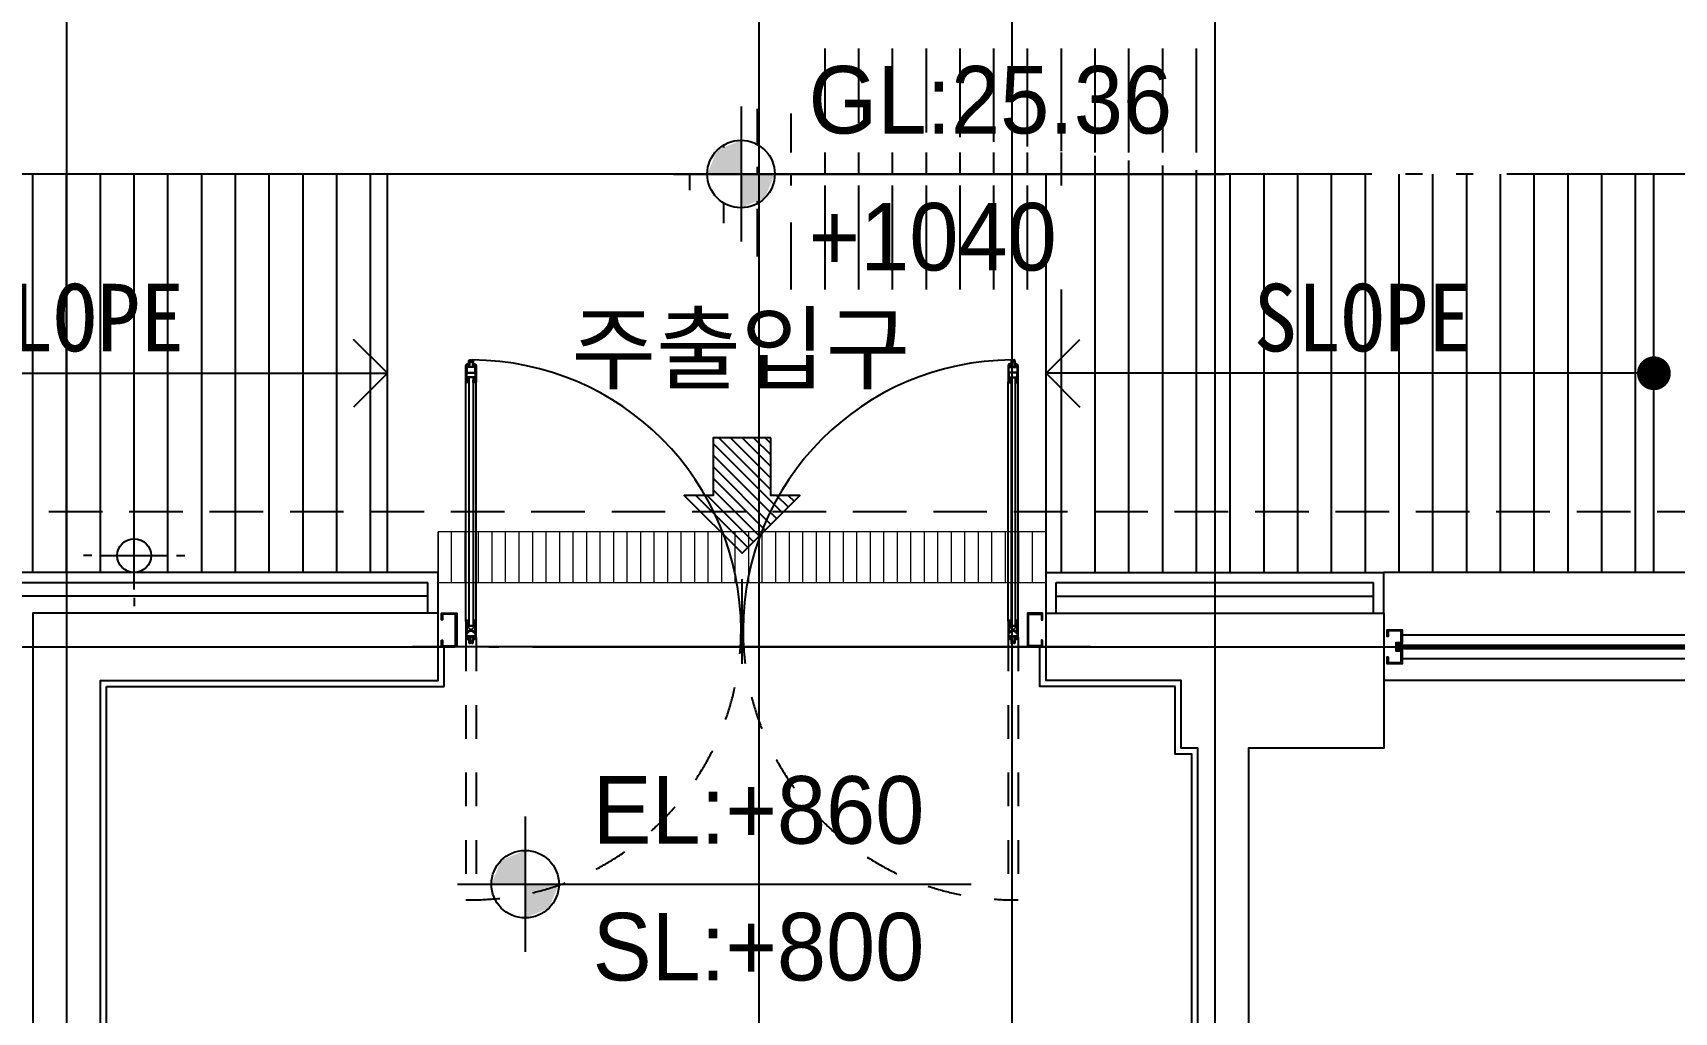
# Model space of a CAD drawing. Header units: millimetres. Extents: x 0 to 42050, y 0 to 29700.
# Drawn here: x 11935 to 16795, y 20172 to 23072 of the extents above; entities that cross this region are included whole.
import ezdxf
from ezdxf.enums import TextEntityAlignment as Align

# ---------------------------------------------------------------- set-up
doc = ezdxf.new("R2010")
doc.units = ezdxf.units.MM
doc.header["$LTSCALE"] = 100
for name, pattern in [('ACAD_ISO03W100', [30, 12, -18]), ('CEN', [52.3, 50, -1, 0.3, -1]), ('DIV', [44, 40, -1, 0.5, -1, 0.5, -1]), ('HID', [2, 1, -1]), ('HIDDEN', [2, 1, -1]), ('HIDDEN2', [4.7624999999999975, 3.174999999999999, -1.587499999999999])]:
    doc.linetypes.add(name, pattern=pattern)
for name, color, linetype in [('2SEC', 2, 'Continuous'), ('CEN', 1, 'CEN'), ('COL', 2, 'Continuous'), ('DOOR', 4, 'Continuous'), ('DOOR-S', 3, 'Continuous'), ('ELE-2', 8, 'Continuous'), ('FIX', 7, 'Continuous'), ('HAT', 8, 'Continuous'), ('HID', 6, 'HID'), ('LAND', 2, 'DIV'), ('ms_sb-건축한계선', 5, 'HIDDEN'), ('RXSBTXT', 6, 'Continuous'), ('RXSYMBOL', 7, 'Continuous'), ('SYMBOL', 7, 'Continuous'), ('TEXT', 3, 'Continuous'), ('WAL', 3, 'Continuous'), ('단열재', 8, 'Continuous'), ('마감선', 8, 'Continuous')]:
    doc.layers.add(name, color=color, linetype=linetype)
doc.layers.add('가는선', color=5, linetype='Continuous', lineweight=9)
doc.styles.add('SIM', font='')
doc.styles.add('굴림체', font='')
doc.styles.get('SIM').set_extended_font_data('Gulim')
doc.styles.get('굴림체').set_extended_font_data('GulimChe')

# ---------------------------------------------------------------- blocks, each defined once
blk = doc.blocks.new('ertkjelrky')
at = {"layer": 'LAND'}
blk.add_lwpolyline([(16999.99999999697, -3535.529723228887), (13464.46930579189, 0), (0, 0), (-8.4284693e-08, -15435.60727328993), (-7.19446689e-08, -16083.01040892489), (17000.00000006635, -16083.01040892489)], close=True, dxfattribs=at)
at = {"layer": 'ms_sb-건축한계선', "linetype": 'HIDDEN2', "ltscale": 0.5}
blk.add_lwpolyline([(16000.00000012969, -16083.01040892489), (16000.0000001227, -3949.743365992792), (13050.25224047131, -999.9964163801633), (-5.5879354e-09, -999.9999998938292)], dxfattribs=at)
blk = doc.blocks.new('arrow19')
at = {"color": 0}
for p, q in [((0.5000237576673483, 0.399845537226845), (0.5501128678894507, 0.4499346474488734)), ((0.0505227824952096, -0.2500118788332528), (0.6502910883333552, 0.3497564270048928)), ((0.1507010029394144, -0.2500118788332528), (0.7003801985554575, 0.2996673167828654)), ((0.5000237576673483, 0.2996673167828654), (0.6002019781112528, 0.399845537226845)), ((-2.0894e-12, -0.2003564408865712), (0.4503683197207387, 0.2500118788361829)), ((-2.0894e-12, -0.1001782204425906), (0.3501900992765339, 0.2500118788361829)), ((-2.0894e-12, 0.1001782204455207), (0.149833658388725, 0.2500118788361829)), ((-2.0894e-12, 1.4651e-12), (0.2500118788326294, 0.2500118788361829)), ((-2.0894e-12, 0.2003564408895013), (0.049655437944516, 0.2500118788361829)), ((0.2508792233833188, -0.2500118788332528), (0.7504693087772596, 0.2495782065608371)), ((0.3510574438272233, -0.2500118788332528), (0.8005584189993619, 0.1994890963388088)), ((0.4512356642714323, -0.2500118788332528), (0.8506475292214642, 0.1493999861167814)), ((0.5000237576673483, -0.3014020058813194), (0.900736639443571, 0.0993108758948292)), ((0.5000237576673483, -0.4015802263252989), (0.9508257496653687, 0.0492217656728009))]:
    blk.add_line(p, q, dxfattribs=at)
blk.add_lwpolyline([(-2.0894e-12, 0.2500118788361829), (-2.0894e-12, -0.2500118788332528), (0.5000237576673483, -0.2500118788332528), (0.5000237576673483, -0.5000237576679706), (1.000047515336781, 1.4651e-12), (0.5000237576673483, 0.5000237576709007), (0.5000237576673483, 0.2500118788361829)], close=True, dxfattribs=at)
blk = doc.blocks.new('RD')
for p, q in [((0, 1.25), (0, 1.5)), ((0, 1), (0, -1)), ((-1.25, 0), (-1.5, 0)), ((-1, 0), (1, 0)), ((1.25, 0), (1.5, 0)), ((0, -1.25), (0, -1.5))]:
    blk.add_line(p, q)
blk.add_circle((0, 0), 0.5)
blk = doc.blocks.new('*B69', base_point=(14032.22713556187, 22653.72741856992))
at = {"layer": 'RXSYMBOL'}
for p, q in [((14032.22713556187, 22853.72741856992), (14032.22713556187, 22453.72741856992)), ((13832.22713556187, 22653.72741856992), (15465.64923942339, 22653.72741856992))]:
    blk.add_line(p, q, dxfattribs=at)
blk.add_circle((14032.22713556187, 22653.72741856992), 100, dxfattribs=at)
for points in [[(14032.22713556187, 22653.72741856992), (14032.22713556187, 22753.72741856992), (13932.22713556187, 22653.72741856992), (13961.51645744322, 22724.43809668858)], [(14032.22713556187, 22653.72741856992), (14032.22713556187, 22553.72741856992), (14132.22713556187, 22653.72741856992), (14102.93781368052, 22583.01674045127)]]:
    blk.add_solid(points, dxfattribs=at)
at = {"layer": 'RXSBTXT', "color": 3, "style": 'SIM'}
for s, p in [('GL:25.36', (14232.22713556187, 22773.72741856992)), ('+1040', (14232.22713556187, 22368.13487529429))]:
    blk.add_text(s, height=200, dxfattribs=at).set_placement(p)
blk = doc.blocks.new('eksdua')
at = {"layer": '2SEC'}
blk.add_lwpolyline([(-6.24058885e-08, -12097.86325486663), (3.69545887e-08, 7164.794093894994), (-479.4469108366829, 7164.794093894994), (3.57613317e-08, 6930.076774890931)], dxfattribs=at)
blk = doc.blocks.new('*B71', base_point=(13392.9478482033, 20550.70538535166))
at = {"layer": 'RXSYMBOL'}
for p, q in [((13392.9478482033, 20750.70538535166), (13392.9478482033, 20350.70538535166)), ((13192.9478482033, 20550.70538535166), (14713.1875286294, 20550.70538535166))]:
    blk.add_line(p, q, dxfattribs=at)
blk.add_circle((13392.9478482033, 20550.70538535166), 100, dxfattribs=at)
for points in [[(13392.9478482033, 20550.70538535166), (13392.9478482033, 20650.70538535166), (13292.9478482033, 20550.70538535166), (13322.23717008464, 20621.41606347032)], [(13392.9478482033, 20550.70538535166), (13392.9478482033, 20450.70538535166), (13492.9478482033, 20550.70538535166), (13463.65852632195, 20479.99470723301)]]:
    blk.add_solid(points, dxfattribs=at)
at = {"layer": 'RXSBTXT', "color": 3, "style": 'SIM'}
for s, p in [('EL:+860', (13592.9478482033, 20670.70538535166)), ('SL:+800', (13592.9478482033, 20265.64546524514))]:
    blk.add_text(s, height=200, dxfattribs=at).set_placement(p)

msp = doc.modelspace()

# ---------------------------------------------------------------- hatches: boundary and pattern name
at = {"layer": 'HAT'}
h = msp.add_hatch(dxfattribs=at)
h.set_pattern_fill('LINE-V', color=256, scale=100, style=0)
h.set_pattern_definition([(90, (14180.82899974296, 21473.72741862895), (-100, 6.1e-15), [])])
h.paths.add_polyline_path([(14935.22713556268, 22653.72741856991), (14935.22713556268, 22063.72741861059), (16710.22713556268, 22063.72741861059, -0.4142135623730951), (16735.22713556268, 22088.7274186106), (16735.22713556268, 22653.72741856991)])
h.paths.add_polyline_path([(14935.22713556268, 22063.72741861059), (14935.22713556269, 21653.72843467181), (16735.22713556268, 21653.72892894), (16735.22713556268, 22038.72741861059, -0.4142135623730951), (16710.22713556268, 22063.72741861059)])
h.paths.add_polyline_path([(14935.22713556268, 21653.72843467182), (14935.22713556269, 21473.72741863777), (15935.22713556208, 21473.72741862986), (16735.22713556268, 21473.72741862895), (16735.22713556268, 21653.72892894001)])
edge = h.paths.add_edge_path()
edge.add_line((13832.22713556187, 22653.72741856992), (15465.64923942339, 22653.72741856992))
edge.add_line((14032.22713556187, 22853.72741856992), (14032.22713556187, 22453.72741856992))
edge.add_arc((14032.22713556187, 22653.72741856992), 100, 0, 360)
edge.add_line((14032.22713556187, 22653.72741856992), (14032.22713556187, 22753.72741856992))
edge.add_line((14032.22713556187, 22753.72741856992), (13961.51645744322, 22724.43809668858))
edge.add_line((13961.51645744322, 22724.43809668858), (13932.22713556187, 22653.72741856992))
edge.add_line((13932.22713556187, 22653.72741856992), (14032.22713556187, 22653.72741856992))
edge.add_line((14032.22713556187, 22653.72741856992), (14032.22713556187, 22553.72741856992))
edge.add_line((14032.22713556187, 22553.72741856992), (14102.93781368052, 22583.01674045127))
edge.add_line((14102.93781368052, 22583.01674045127), (14132.22713556187, 22653.72741856992))
edge.add_line((14132.22713556187, 22653.72741856992), (14032.22713556187, 22653.72741856992))
edge.add_line((14180.96215553524, 22717.66883002132), (15449.93685593471, 22717.66883002132))
edge.add_line((15449.93685593471, 22717.66883002132), (15449.93685593471, 23025.25871018111))
edge.add_line((15449.93685593471, 23025.25871018111), (14180.96215553524, 23025.25871018111))
edge.add_line((14180.96215553524, 23025.25871018111), (14180.96215553524, 22717.66883002132))
edge.add_line((14180.82899974296, 22311.67681936886), (15080.42953236613, 22311.67681936886))
edge.add_line((15080.42953236613, 22311.67681936886), (15080.42953236613, 22620.0656342823))
edge.add_line((15080.42953236613, 22620.0656342823), (14180.82899974296, 22620.0656342823))
edge.add_line((14180.82899974296, 22620.0656342823), (14180.82899974296, 22311.67681936886))
h.paths.add_polyline_path([(15481.37678698791, 22072.7034087943), (16264.62146783897, 22072.7034087943), (16264.62146783897, 22379.88425985813), (15481.37678698791, 22379.88425985813)], flags=24)
h = msp.add_hatch(dxfattribs=at)
h.set_pattern_fill('LINE-V', color=256, scale=100, style=0)
h.set_pattern_definition([(90, (11235.22713556161, 21473.72741865231), (-100, 6.1e-15), [])])
h.paths.add_polyline_path([(12985.22713556184, 22063.72741861059), (12985.22713556184, 22653.72741856991), (11335.22713556842, 22653.72741856991, -0.4142135623757163), (11235.22713556751, 22553.72741856992), (11235.22713556497, 22088.72741861867, -0.414213562466138), (11260.22713556483, 22063.72741861059)])
h.paths.add_polyline_path([(11260.22713556483, 22063.72741861059, -0.4142135623273834), (11235.2271355647, 22038.72741861463), (11235.22713556259, 21653.72741867608), (12985.22713556184, 21653.7278992146), (12985.22713556184, 22063.72741861059)])
h.paths.add_polyline_path([(12985.22713556184, 21473.7274186523), (12985.22713556184, 21653.7278992146), (11735.22713556247, 21653.7275559728), (11735.22713556148, 21473.7274186603), (11815.22713550451, 21473.7274186603), (12235.22713556212, 21473.72741865743, -0.4142135623710706), (12185.22713556246, 21523.72741865743, -1), (12285.22713556246, 21523.72741865743, -0.414213562375077), (12235.22713556212, 21473.72741865743)])
h.paths.add_polyline_path([(11235.22713556259, 21653.72741867607), (11235.22713556161, 21473.7274186603), (11735.22713556148, 21473.7274186603), (11735.22713556247, 21653.7275559728)])
h.paths.add_polyline_path([(11668.42493264776, 22072.7034087943), (12451.66961349883, 22072.7034087943), (12451.66961349883, 22379.88425985813), (11668.42493264776, 22379.88425985813)], flags=24)
at = {"layer": '가는선'}
h = msp.add_hatch(dxfattribs=at)
h.set_pattern_fill('LINE-V', color=256, scale=40, style=0)
h.set_pattern_definition([(90, (13135.22713556269, 21443.7274186436), (-40, 2.4e-15), [])])
h.paths.add_polyline_path([(14935.22713556268, 21593.72741863836), (13135.22713556269, 21593.72741863836), (13135.22713556269, 21443.7274186436), (14935.22713556268, 21443.7274186436)])

# ---------------------------------------------------------------- linework, layer by layer
for p, q in [((12985.22713556184, 21473.72741865128), (12985.22713556184, 22653.72741856991)), ((14935.22713556268, 21473.72741863778), (14935.22713556268, 22653.7274185564)), ((16735.22713556268, 21473.72741863778), (16735.22713556268, 22653.7274185564)), ((12985.22713556184, 22063.72741861059), (12885.22713556186, 22163.72741861059)), ((14935.22713556268, 22063.72741861059), (15035.22713556267, 22163.72741861059)), ((11235.22713556483, 22063.72741861059), (12985.22713556184, 22063.72741861059)), ((12985.22713556184, 22063.72741861059), (12885.22713556184, 21963.72741861059)), ((16735.22713556268, 22063.72741861059), (14935.22713556268, 22063.72741861059)), ((14935.22713556268, 22063.72741861059), (15035.22713556268, 21963.72741861059))]:
    msp.add_line(p, q)
at = {"const_width": 50}
msp.add_lwpolyline([(16760.22713556269, 22063.72741861059, -1), (16710.22713556268, 22063.72741861059, -1)], format="xyb", close=True, dxfattribs=at)
at = {"layer": 'CEN'}
for p, q in [((14035.227135562, 21203.72741856991), (14035.227135562, 21453.72741856991)), ((8185.230238410317, 21253.7274185699), (31357.58005879553, 21253.7274185699)), ((15067.231844101, 21253.7274185699), (13059.47468186485, 21253.7274185699))]:
    msp.add_line(p, q, dxfattribs=at)
for points in [[(12035.22713558156, 25118.52151257411), (12035.22713548004, 5302.530830478819)], [(12035.22713558179, 25118.52151257411), (12035.22713548028, 5302.530830478819)], [(14085.22713555455, 25118.5215124875), (14085.22713554879, 17073.52030245794)], [(15435.22713558203, 25118.52151257039), (15435.22713547981, 5302.530830476026)]]:
    msp.add_lwpolyline(points, dxfattribs=at)
at = {"layer": 'COL'}
for points in [[(12135.22713549378, 19353.72741865838), (13985.22713555013, 19353.72741865886), (13985.22713554896, 17753.72741865745), (13435.22713555036, 17753.72741865745), (13435.22713555036, 17553.72741865745), (14185.2271355492, 17553.72741865745), (14185.22713555083, 19553.72741865831), (12135.22713555315, 19553.72741866117), (12135.22713556177, 21153.72741865885), (13135.2271355606, 21153.7274186528), (13135.227135562, 21353.72741865186), (11935.2271355042, 21353.72741865978), (11935.22713548395, 17403.72741861554)], [(12135.22713547754, 16403.72741861449), (12135.22713547725, 16253.72741857037), (12735.22713547678, 16253.72741857037), (12735.22713546008, 12853.7274185699), (15335.22713551869, 12853.7274185699), (15335.22713553616, 16253.72741857037), (15385.22713553616, 16253.72741857037), (15385.22713556073, 20953.72741862549), (15335.22713556074, 20953.72741862555), (15335.22713556177, 21153.7274186365), (14935.2271355606, 21153.72741863929), (14935.227135562, 21353.72741863836), (15935.22713556223, 21353.72741863044), (15935.22713556177, 20953.72741862485), (15535.2271355606, 20953.72741862533), (15535.22713553057, 15153.72741855361)], [(15935.22713556258, 21153.72741856991), (15935.22713556235, 21153.72741856991)]]:
    msp.add_lwpolyline(points, dxfattribs=at)
at = {"layer": 'DEFPOINTS'}
for p, q in [((13245.227135562, 21315.22741856991), (13220.227135562, 21292.22741856991)), ((13220.227135562, 21315.22741856991), (13245.227135562, 21292.22741856991)), ((14850.227135562, 21315.22741856991), (14825.227135562, 21292.22741856991)), ((14825.227135562, 21315.22741856991), (14850.227135562, 21292.22741856991))]:
    msp.add_line(p, q, dxfattribs=at)
at = {"layer": 'DOOR'}
for p, q in [((13226.727135562, 22051.22741856991), (13226.727135562, 21316.22741856991)), ((13238.727135562, 22051.22741856991), (13238.727135562, 21316.22741856991)), ((14831.727135562, 22051.22741856991), (14831.727135562, 21316.22741856991)), ((14843.727135562, 22051.22741856991), (14843.727135562, 21316.22741856991)), ((15975.22713556235, 21258.72741856991), (16927.72713555921, 21258.72741856968)), ((15975.22713556235, 21248.72741856991), (16927.72713555921, 21248.72741856967))]:
    msp.add_line(p, q, dxfattribs=at)
for centre, start, end in [((13232.727135562, 21303.72741856991), 0, 89.6982703030348), ((14837.727135562, 21303.72741856991), 90.30172969696518, 180)]:
    msp.add_arc(centre, 799.5, start, end, dxfattribs=at)
at = {"layer": 'DOOR-S'}
for points in [[(13240.227135562, 22043.22741856991), (13240.227135562, 22037.72741856991), (13245.727135562, 22037.72741856991, 0.4142135623731544), (13246.227135562, 22038.22741856991), (13246.227135562, 22086.22741856991, 0.4142135623730951), (13242.727135562, 22089.72741856991), (13240.227135562, 22089.72741856991), (13240.227135562, 22084.22741856991), (13238.727135562, 22084.22741856991), (13238.727135562, 22091.22741856991), (13242.727135562, 22091.22741856991, -0.4142135623730951), (13247.727135562, 22086.22741856991), (13247.727135562, 22038.22741856991, -0.4142135623731544), (13245.727135562, 22036.22741856991), (13238.727135562, 22036.22741856991), (13238.727135562, 22043.22741856991), (13241.227135562, 22043.22741856991), (13241.227135562, 22038.72741856991), (13245.227135562, 22038.72741856991), (13245.227135562, 22051.22741856991), (13241.227135562, 22051.22741856991), (13241.227135562, 22046.22741856991), (13240.227135562, 22046.22741856991), (13240.227135562, 22051.22741856991), (13225.227135562, 22051.22741856991), (13225.227135562, 22046.22741856991), (13224.227135562, 22046.22741856991), (13224.227135562, 22051.22741856991), (13220.227135562, 22051.22741856991), (13220.227135562, 22038.72741856991), (13224.227135562, 22038.72741856991), (13224.227135562, 22043.22741856991), (13226.727135562, 22043.22741856991), (13226.727135562, 22036.22741856991), (13219.727135562, 22036.22741856991, -0.4142135623731544), (13217.727135562, 22038.22741856991), (13217.727135562, 22086.22741856991, -0.4142135623730951), (13222.727135562, 22091.22741856991), (13226.727135562, 22091.22741856991), (13226.727135562, 22084.22741856991), (13225.227135562, 22084.22741856991), (13225.227135562, 22089.72741856991), (13222.727135562, 22089.72741856991, 0.4142135623730951), (13219.227135562, 22086.22741856991), (13219.227135562, 22038.22741856991, 0.4142135623731544), (13219.727135562, 22037.72741856991), (13225.227135562, 22037.72741856991), (13225.227135562, 22043.22741856991)], [(13225.227135562, 22085.22741856991), (13224.227135562, 22085.22741856991), (13224.227135562, 22088.72741856991), (13222.727135562, 22088.72741856991, 0.4142135623730951), (13220.227135562, 22086.22741856991), (13220.227135562, 22066.22741856991), (13245.227135562, 22066.22741856991), (13245.227135562, 22086.22741856991, 0.4142135623730951), (13242.727135562, 22088.72741856991), (13241.227135562, 22088.72741856991), (13241.227135562, 22085.22741856991), (13240.227135562, 22085.22741856991)], [(13226.727135562, 22083.22741856991), (13226.727135562, 22101.22741856991, -0.4142135623730951), (13228.727135562, 22103.22741856991), (13230.727135562, 22103.22741856991), (13230.727135562, 22102.22741856991), (13230.727135562, 22102.22741856991, 0.4142135623730951), (13228.727135562, 22100.22741856991), (13228.727135562, 22099.22741856991), (13236.727135562, 22099.22741856991), (13236.727135562, 22100.22741856991, 0.4142135623733615), (13234.727135562, 22102.22741856991), (13234.727135562, 22103.22741856991), (13236.727135562, 22103.22741856991, -0.4142135623730951), (13238.727135562, 22101.22741856991), (13238.727135562, 22083.22741856991)], [(14830.227135562, 22043.22741856991), (14830.227135562, 22037.72741856991), (14824.727135562, 22037.72741856991, -0.4142135623731544), (14824.227135562, 22038.22741856991), (14824.227135562, 22086.22741856991, -0.4142135623730951), (14827.727135562, 22089.72741856991), (14830.227135562, 22089.72741856991), (14830.227135562, 22084.22741856991), (14831.727135562, 22084.22741856991), (14831.727135562, 22091.22741856991), (14827.727135562, 22091.22741856991, 0.4142135623730951), (14822.727135562, 22086.22741856991), (14822.727135562, 22038.22741856991, 0.4142135623731544), (14824.727135562, 22036.22741856991), (14831.727135562, 22036.22741856991), (14831.727135562, 22043.22741856991), (14829.227135562, 22043.22741856991), (14829.227135562, 22038.72741856991), (14825.227135562, 22038.72741856991), (14825.227135562, 22051.22741856991), (14829.227135562, 22051.22741856991), (14829.227135562, 22046.22741856991), (14830.227135562, 22046.22741856991), (14830.227135562, 22051.22741856991), (14845.227135562, 22051.22741856991), (14845.227135562, 22046.22741856991), (14846.227135562, 22046.22741856991), (14846.227135562, 22051.22741856991), (14850.227135562, 22051.22741856991), (14850.227135562, 22038.72741856991), (14846.227135562, 22038.72741856991), (14846.227135562, 22043.22741856991), (14843.727135562, 22043.22741856991), (14843.727135562, 22036.22741856991), (14850.727135562, 22036.22741856991, 0.4142135623731544), (14852.727135562, 22038.22741856991), (14852.727135562, 22086.22741856991, 0.4142135623730951), (14847.727135562, 22091.22741856991), (14843.727135562, 22091.22741856991), (14843.727135562, 22084.22741856991), (14845.227135562, 22084.22741856991), (14845.227135562, 22089.72741856991), (14847.727135562, 22089.72741856991, -0.4142135623730951), (14851.227135562, 22086.22741856991), (14851.227135562, 22038.22741856991, -0.4142135623731544), (14850.727135562, 22037.72741856991), (14845.227135562, 22037.72741856991), (14845.227135562, 22043.22741856991)], [(14845.227135562, 22085.22741856991), (14846.227135562, 22085.22741856991), (14846.227135562, 22088.72741856991), (14847.727135562, 22088.72741856991, -0.4142135623730951), (14850.227135562, 22086.22741856991), (14850.227135562, 22066.22741856991), (14825.227135562, 22066.22741856991), (14825.227135562, 22086.22741856991, -0.4142135623730951), (14827.727135562, 22088.72741856991), (14829.227135562, 22088.72741856991), (14829.227135562, 22085.22741856991), (14830.227135562, 22085.22741856991)], [(14843.727135562, 22083.22741856991), (14843.727135562, 22101.22741856991, 0.4142135623730951), (14841.727135562, 22103.22741856991), (14839.727135562, 22103.22741856991), (14839.727135562, 22102.22741856991), (14839.727135562, 22102.22741856991, -0.4142135623730951), (14841.727135562, 22100.22741856991), (14841.727135562, 22099.22741856991), (14833.727135562, 22099.22741856991), (14833.727135562, 22100.22741856991, -0.4142135623733615), (14835.727135562, 22102.22741856991), (14835.727135562, 22103.22741856991), (14833.727135562, 22103.22741856991, 0.4142135623730951), (14831.727135562, 22101.22741856991), (14831.727135562, 22083.22741856991)], [(13240.227135562, 21324.2274185699), (13240.227135562, 21329.72741856991), (13245.727135562, 21329.72741856991, -0.4142135623731544), (13246.227135562, 21329.22741856991), (13246.227135562, 21281.22741856991, -0.4142135623730951), (13242.727135562, 21277.72741856991), (13240.227135562, 21277.72741856991), (13240.227135562, 21283.22741856991), (13238.727135562, 21283.22741856991), (13238.727135562, 21276.22741856991), (13242.727135562, 21276.22741856991, 0.4142135623730951), (13247.727135562, 21281.22741856991), (13247.727135562, 21329.22741856991, 0.4142135623731544), (13245.727135562, 21331.22741856991), (13238.727135562, 21331.22741856991), (13238.727135562, 21324.2274185699), (13241.227135562, 21324.2274185699), (13241.227135562, 21328.72741856991), (13245.227135562, 21328.72741856991), (13245.227135562, 21316.22741856991), (13241.227135562, 21316.22741856991), (13241.227135562, 21321.22741856991), (13240.227135562, 21321.22741856991), (13240.227135562, 21316.22741856991), (13225.227135562, 21316.22741856991), (13225.227135562, 21321.22741856991), (13224.227135562, 21321.22741856991), (13224.227135562, 21316.22741856991), (13220.227135562, 21316.22741856991), (13220.227135562, 21328.72741856991), (13224.227135562, 21328.72741856991), (13224.227135562, 21324.2274185699), (13226.727135562, 21324.2274185699), (13226.727135562, 21331.22741856991), (13219.727135562, 21331.22741856991, 0.4142135623731544), (13217.727135562, 21329.22741856991), (13217.727135562, 21281.22741856991, 0.4142135623730951), (13222.727135562, 21276.22741856991), (13226.727135562, 21276.22741856991), (13226.727135562, 21283.22741856991), (13225.227135562, 21283.22741856991), (13225.227135562, 21277.72741856991), (13222.727135562, 21277.72741856991, -0.4142135623730951), (13219.227135562, 21281.22741856991), (13219.227135562, 21329.22741856991, -0.4142135623731544), (13219.727135562, 21329.72741856991), (13225.227135562, 21329.72741856991), (13225.227135562, 21324.2274185699)], [(13225.227135562, 21282.22741856991), (13224.227135562, 21282.22741856991), (13224.227135562, 21278.72741856991), (13222.727135562, 21278.72741856991, -0.4142135623730951), (13220.227135562, 21281.22741856991), (13220.227135562, 21301.22741856991), (13245.227135562, 21301.22741856991), (13245.227135562, 21281.22741856991, -0.4142135623730951), (13242.727135562, 21278.72741856991), (13241.227135562, 21278.72741856991), (13241.227135562, 21282.22741856991), (13240.227135562, 21282.22741856991)], [(14845.227135562, 21324.2274185699), (14845.227135562, 21329.72741856991), (14850.727135562, 21329.72741856991, -0.4142135623731544), (14851.227135562, 21329.22741856991), (14851.227135562, 21281.22741856991, -0.4142135623730951), (14847.727135562, 21277.72741856991), (14845.227135562, 21277.72741856991), (14845.227135562, 21283.22741856991), (14843.727135562, 21283.22741856991), (14843.727135562, 21276.22741856991), (14847.727135562, 21276.22741856991, 0.4142135623730951), (14852.727135562, 21281.22741856991), (14852.727135562, 21329.22741856991, 0.4142135623731544), (14850.727135562, 21331.22741856991), (14843.727135562, 21331.22741856991), (14843.727135562, 21324.2274185699), (14846.227135562, 21324.2274185699), (14846.227135562, 21328.72741856991), (14850.227135562, 21328.72741856991), (14850.227135562, 21316.22741856991), (14846.227135562, 21316.22741856991), (14846.227135562, 21321.22741856991), (14845.227135562, 21321.22741856991), (14845.227135562, 21316.22741856991), (14830.227135562, 21316.22741856991), (14830.227135562, 21321.22741856991), (14829.227135562, 21321.22741856991), (14829.227135562, 21316.22741856991), (14825.227135562, 21316.22741856991), (14825.227135562, 21328.72741856991), (14829.227135562, 21328.72741856991), (14829.227135562, 21324.2274185699), (14831.727135562, 21324.2274185699), (14831.727135562, 21331.22741856991), (14824.727135562, 21331.22741856991, 0.4142135623731544), (14822.727135562, 21329.22741856991), (14822.727135562, 21281.22741856991, 0.4142135623730951), (14827.727135562, 21276.22741856991), (14831.727135562, 21276.22741856991), (14831.727135562, 21283.22741856991), (14830.227135562, 21283.22741856991), (14830.227135562, 21277.72741856991), (14827.727135562, 21277.72741856991, -0.4142135623730951), (14824.227135562, 21281.22741856991), (14824.227135562, 21329.22741856991, -0.4142135623731544), (14824.727135562, 21329.72741856991), (14830.227135562, 21329.72741856991), (14830.227135562, 21324.2274185699)], [(14830.227135562, 21282.22741856991), (14829.227135562, 21282.22741856991), (14829.227135562, 21278.72741856991), (14827.727135562, 21278.72741856991, -0.4142135623730951), (14825.227135562, 21281.22741856991), (14825.227135562, 21301.22741856991), (14850.227135562, 21301.22741856991), (14850.227135562, 21281.22741856991, -0.4142135623730951), (14847.727135562, 21278.72741856991), (14846.227135562, 21278.72741856991), (14846.227135562, 21282.22741856991), (14845.227135562, 21282.22741856991)], [(13226.727135562, 21284.2274185699), (13226.727135562, 21266.22741856991, 0.4142135623730951), (13228.727135562, 21264.22741856991), (13230.727135562, 21264.22741856991), (13230.727135562, 21265.2274185699), (13230.727135562, 21265.2274185699, -0.4142135623730951), (13228.727135562, 21267.2274185699), (13228.727135562, 21268.22741856991), (13236.727135562, 21268.22741856991), (13236.727135562, 21267.2274185699, -0.4142135623733615), (13234.727135562, 21265.2274185699), (13234.727135562, 21264.22741856991), (13236.727135562, 21264.22741856991, 0.4142135623730951), (13238.727135562, 21266.22741856991), (13238.727135562, 21284.2274185699)], [(14831.727135562, 21284.2274185699), (14831.727135562, 21266.22741856991, 0.4142135623730951), (14833.727135562, 21264.22741856991), (14835.727135562, 21264.22741856991), (14835.727135562, 21265.2274185699), (14835.727135562, 21265.2274185699, -0.4142135623730951), (14833.727135562, 21267.2274185699), (14833.727135562, 21268.22741856991), (14841.727135562, 21268.22741856991), (14841.727135562, 21267.2274185699, -0.4142135623733615), (14839.727135562, 21265.2274185699), (14839.727135562, 21264.22741856991), (14841.727135562, 21264.22741856991, 0.4142135623730951), (14843.727135562, 21266.22741856991), (14843.727135562, 21284.2274185699)]]:
    msp.add_lwpolyline(points, format="xyb", dxfattribs=at)
for points in [[(13221.227135562, 22086.22741856991), (13221.227135562, 22083.22741856991), (13244.227135562, 22083.22741856991), (13244.227135562, 22086.22741856991), (13245.227135562, 22086.22741856991), (13245.227135562, 22082.22741856991), (13220.227135562, 22082.22741856991), (13220.227135562, 22086.22741856991)], [(13220.227135562, 22052.2274185699), (13220.227135562, 22065.22741856991), (13245.227135562, 22065.22741856991), (13245.227135562, 22052.2274185699)], [(14849.227135562, 22086.22741856991), (14849.227135562, 22083.22741856991), (14826.227135562, 22083.22741856991), (14826.227135562, 22086.22741856991), (14825.227135562, 22086.22741856991), (14825.227135562, 22082.22741856991), (14850.227135562, 22082.22741856991), (14850.227135562, 22086.22741856991)], [(14850.227135562, 22052.2274185699), (14850.227135562, 22065.22741856991), (14825.227135562, 22065.22741856991), (14825.227135562, 22052.2274185699)], [(13145.227135562, 21273.72741856991), (13148.227135562, 21273.72741856991), (13148.227135562, 21256.72741856991), (13187.227135562, 21256.72741856991), (13187.227135562, 21350.72741856991), (13148.227135562, 21350.72741856991), (13148.227135562, 21333.7274185699), (13145.227135562, 21333.7274185699), (13145.227135562, 21353.72741856991), (13190.227135562, 21353.72741856991), (13190.227135562, 21253.7274185699), (13145.227135562, 21253.7274185699)], [(14925.227135562, 21273.72741856991), (14922.227135562, 21273.72741856991), (14922.227135562, 21256.72741856991), (14883.227135562, 21256.72741856991), (14883.227135562, 21350.72741856991), (14922.227135562, 21350.72741856991), (14922.227135562, 21333.7274185699), (14925.227135562, 21333.7274185699), (14925.227135562, 21353.72741856991), (14880.227135562, 21353.72741856991), (14880.227135562, 21253.7274185699), (14925.227135562, 21253.7274185699)], [(13220.227135562, 21315.22741856991), (13220.227135562, 21302.22741856991), (13245.227135562, 21302.22741856991), (13245.227135562, 21315.22741856991)], [(14825.227135562, 21315.22741856991), (14825.227135562, 21302.22741856991), (14850.227135562, 21302.22741856991), (14850.227135562, 21315.22741856991)], [(15948.22713556258, 21223.72741856711), (15948.22713556282, 21206.72741856711), (15987.22713556258, 21206.72741856758), (15987.22713556258, 21240.72741856758), (15972.22713556258, 21240.72741856758), (15972.22713556258, 21266.72741856758), (15987.22713556258, 21266.72741856758), (15987.22713556235, 21300.72741856758), (15948.22713556235, 21300.72741856711), (15948.22713556258, 21283.72741856711), (15945.22713556258, 21283.72741856711), (15945.22713556235, 21303.72741856711), (15990.22713556235, 21303.72741856758), (15990.22713556235, 21263.72741856758), (15975.22713556235, 21263.72741856758), (15975.22713556235, 21243.72741856758), (15990.22713556258, 21243.72741856758), (15990.22713556258, 21203.72741856758), (15945.22713556282, 21203.72741856711), (15945.22713556258, 21223.72741856711)], [(13221.227135562, 21281.22741856991), (13221.227135562, 21284.2274185699), (13244.227135562, 21284.2274185699), (13244.227135562, 21281.22741856991), (13245.227135562, 21281.22741856991), (13245.227135562, 21285.22741856991), (13220.227135562, 21285.22741856991), (13220.227135562, 21281.22741856991)], [(14826.227135562, 21281.22741856991), (14826.227135562, 21284.2274185699), (14849.227135562, 21284.2274185699), (14849.227135562, 21281.22741856991), (14850.227135562, 21281.22741856991), (14850.227135562, 21285.22741856991), (14825.227135562, 21285.22741856991), (14825.227135562, 21281.22741856991)]]:
    msp.add_lwpolyline(points, close=True, dxfattribs=at)
for points in [[(13228.727135562, 22083.22741856991), (13228.727135562, 22097.22741856991), (13236.727135562, 22097.22741856991), (13236.727135562, 22083.22741856991)], [(13234.727135562, 22102.22741856991), (13234.727135562, 22102.22741856991)], [(14841.727135562, 22083.22741856991), (14841.727135562, 22097.22741856991), (14833.727135562, 22097.22741856991), (14833.727135562, 22083.22741856991)], [(14835.727135562, 22102.22741856991), (14835.727135562, 22102.22741856991)], [(13146.727135562, 21273.72741856991), (13146.727135562, 21255.22741856991), (13188.727135562, 21255.22741856991), (13188.727135562, 21352.22741856991), (13146.727135562, 21352.22741856991), (13146.727135562, 21333.7274185699)], [(14923.727135562, 21273.72741856991), (14923.727135562, 21255.22741856991), (14881.727135562, 21255.22741856991), (14881.727135562, 21352.22741856991), (14923.727135562, 21352.22741856991), (14923.727135562, 21333.7274185699)], [(15946.72713556258, 21223.72741856711), (15946.72713556282, 21205.22741856711), (15988.72713556235, 21205.22741856758), (15988.72713556235, 21242.22741856758), (15973.72713556235, 21242.22741856758), (15973.72713556258, 21265.22741856758), (15988.72713556258, 21265.22741856758), (15988.72713556258, 21302.22741856758), (15946.72713556235, 21302.22741856711), (15946.72713556258, 21283.72741856711)], [(13228.727135562, 21284.2274185699), (13228.727135562, 21270.22741856991), (13236.727135562, 21270.22741856991), (13236.727135562, 21284.2274185699)], [(13234.727135562, 21265.2274185699), (13234.727135562, 21265.2274185699)], [(14833.727135562, 21284.2274185699), (14833.727135562, 21270.22741856991), (14841.727135562, 21270.22741856991), (14841.727135562, 21284.2274185699)], [(14839.727135562, 21265.2274185699), (14839.727135562, 21265.2274185699)]]:
    msp.add_lwpolyline(points, dxfattribs=at)
at = {"layer": 'ELE-2'}
for p, q in [((13217.727135562, 21329.22741856991), (13217.727135562, 22038.22741856991)), ((13247.727135562, 21329.22741856991), (13247.727135562, 22038.22741856991)), ((14822.727135562, 21329.22741856991), (14822.727135562, 22038.22741856991)), ((14852.727135562, 21329.22741856991), (14852.727135562, 22038.22741856991)), ((15990.22713556235, 21288.72741856991), (16912.72713555921, 21288.72741856968)), ((15990.22713556235, 21218.72741856991), (16912.72713555921, 21218.72741856968))]:
    msp.add_line(p, q, dxfattribs=at)
at = {"layer": 'HID'}
for p, q in [((13217.727135562, 21281.22741856991), (13217.727135562, 20504.36814390036)), ((13247.727135562, 21281.22741856991), (13247.727135562, 20504.36814390036)), ((14822.727135562, 21281.22741856991), (14822.727135562, 20504.36814390036)), ((14852.727135562, 21281.22741856991), (14852.727135562, 20504.36814390036))]:
    msp.add_line(p, q, dxfattribs=at)
for centre, start, end in [((13232.727135562, 21303.72741856991), 268.9249693098524, 0), ((14837.727135562, 21303.72741856991), 180, 271.0750306901476)]:
    msp.add_arc(centre, 799.5, start, end, dxfattribs=at)
at = {"layer": 'WAL'}
for p, q in [((13135.22713556184, 21473.72741865128), (11815.22713550451, 21473.7274186603)), ((11845.22713550435, 21443.7274186603), (13105.22713556161, 21443.72741865175)), ((13105.227135562, 21353.72741865233), (13105.22713556161, 21443.72741865175)), ((13135.227135562, 21353.72741865186), (13135.22713556184, 21473.72741865128)), ((14935.22713556184, 21473.72741863778), (15935.22713556208, 21473.72741862986)), ((14935.227135562, 21353.72741863836), (14935.22713556184, 21473.72741863778)), ((14965.22713556161, 21443.72741863731), (15905.22713556184, 21443.72741863032)), ((14965.227135562, 21353.72741863789), (14965.22713556161, 21443.72741863731)), ((15905.22713556223, 21353.72741863091), (15905.22713556184, 21443.72741863032)), ((15935.22713556223, 21353.72741863044), (15935.22713556208, 21473.72741862986))]:
    msp.add_line(p, q, dxfattribs=at)
at = {"layer": '가는선'}
msp.add_lwpolyline([(14935.22713556268, 21593.72741863836), (13135.22713556269, 21593.72741863836), (13135.22713556269, 21443.7274186436), (14935.22713556268, 21443.7274186436)], close=True, dxfattribs=at)
at = {"layer": '단열재'}
msp.add_line((14965.22713556176, 21403.72741865207), (15905.22713556199, 21403.72741865207), dxfattribs=at)
msp.add_lwpolyline([(13105.22713556211, 21403.72741865206), (11885.22713550446, 21403.72741866011), (11885.2271354841, 17433.727418616)], dxfattribs=at)
at = {"layer": '마감선'}
for p, q in [((20835.22713555927, 21473.7274186243), (15935.22713556206, 21473.72741862986)), ((13153.22713556049, 21135.72741865268), (13153.2271355613, 21253.72741856988)), ((20835.22713555927, 21153.72741856996), (15935.227135562, 21153.72741857549)), ((12153.22713555327, 19571.72741866114), (12153.22713556171, 21135.72741865873)), ((12153.22713556171, 21135.72741865873), (13153.22713556049, 21135.72741865268))]:
    msp.add_line(p, q, dxfattribs=at)
msp.add_lwpolyline([(12753.22713546014, 12871.7274185699), (15317.22713551881, 12871.7274185699), (15317.22713553629, 16271.72741857037), (15367.22713553626, 16271.72741857037), (15367.22713556065, 20935.72741862552), (15317.22713556068, 20935.72741862558), (15317.22713556171, 21135.72741863661), (14917.22713556049, 21135.7274186394), (14917.2271355613, 21253.7274185699)], dxfattribs=at)

# ---------------------------------------------------------------- block references
at = {"layer": '2SEC'}
msp.add_blockref('eksdua', (14835.22713554483, 17953.72741867281), dxfattribs=at)
at = {"layer": 'FIX', "xscale": 341.9745154040866, "yscale": 341.9745154040866, "zscale": 341.9745154042417, "rotation": 270}
msp.add_blockref('arrow19', (14035.22713555187, 21872.97420592257), dxfattribs=at)
at = {"layer": 'LAND'}
msp.add_blockref('ertkjelrky', (11235.22713556805, 22653.72741856991), dxfattribs=at)
at = {"layer": 'RXSYMBOL'}
for name, p in [('*B69', (14032.22713556187, 22653.72741856992)), ('*B71', (13392.9478482033, 20550.70538535166))]:
    msp.add_blockref(name, p, dxfattribs=at)
at = {"layer": 'SYMBOL', "xscale": 100, "yscale": 100, "zscale": 100, "rotation": 90}
msp.add_blockref('RD', (12235.22713556246, 21523.72741865743), dxfattribs=at)

# ---------------------------------------------------------------- texts
at = {"layer": 'TEXT', "color": 3, "linetype": 'ACAD_ISO03W100', "ltscale": 100, "style": '굴림체'}
for s, p in [('SLOPE', (12060.04727307329, 22228.68745134749)), ('SLOPE', (15872.99912741344, 22228.68745134749)), ('주출입구', (14031.56839050069, 22137.40606463462))]:
    msp.add_text(s, height=200, dxfattribs=at).set_placement(p, align=Align.MIDDLE_CENTER)

doc.saveas('drawing.dxf')
